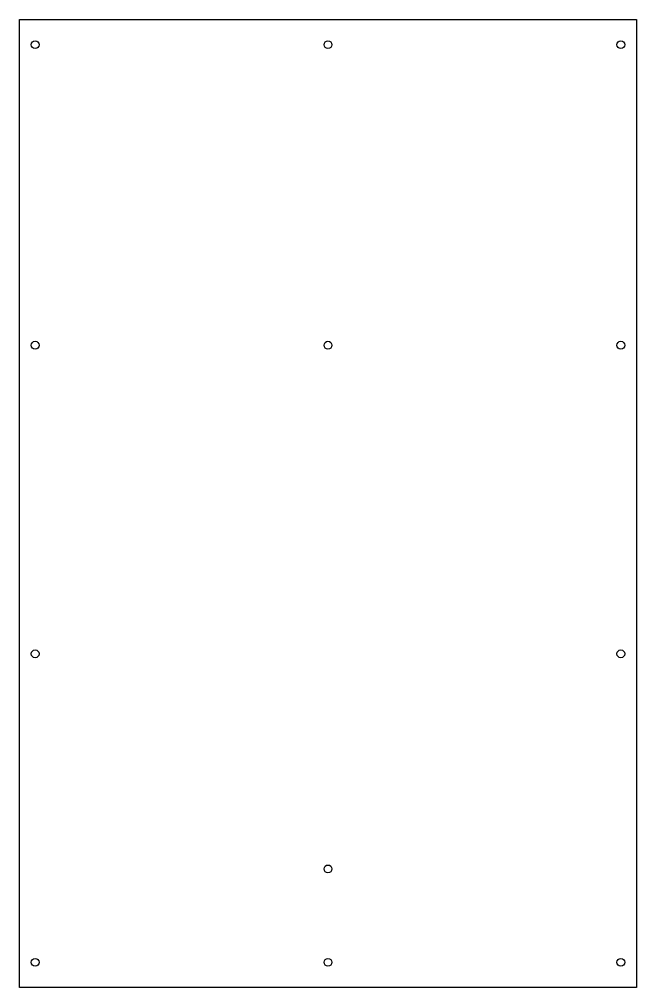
# Model space of a CAD drawing. Header units: millimetres. Extents: x 0 to 390, y 0 to 612.
import ezdxf

# ---------------------------------------------------------------- set-up
doc = ezdxf.new("R2010")
doc.units = ezdxf.units.MM
doc.layers.get('0').update_dxf_attribs({"linetype": 'CONTINUOUS'})

msp = doc.modelspace()

# ---------------------------------------------------------------- linework, layer by layer
msp.add_lwpolyline([(0, 612), (390, 612), (390, 0), (0, 0)], close=True)
for centre in [(10, 596), (195, 596), (380, 596), (10, 406), (195, 406), (380, 406), (10, 211), (380, 211), (195, 75), (10, 16), (195, 16), (380, 16)]:
    msp.add_circle(centre, 2.5)

doc.saveas('drawing.dxf')
